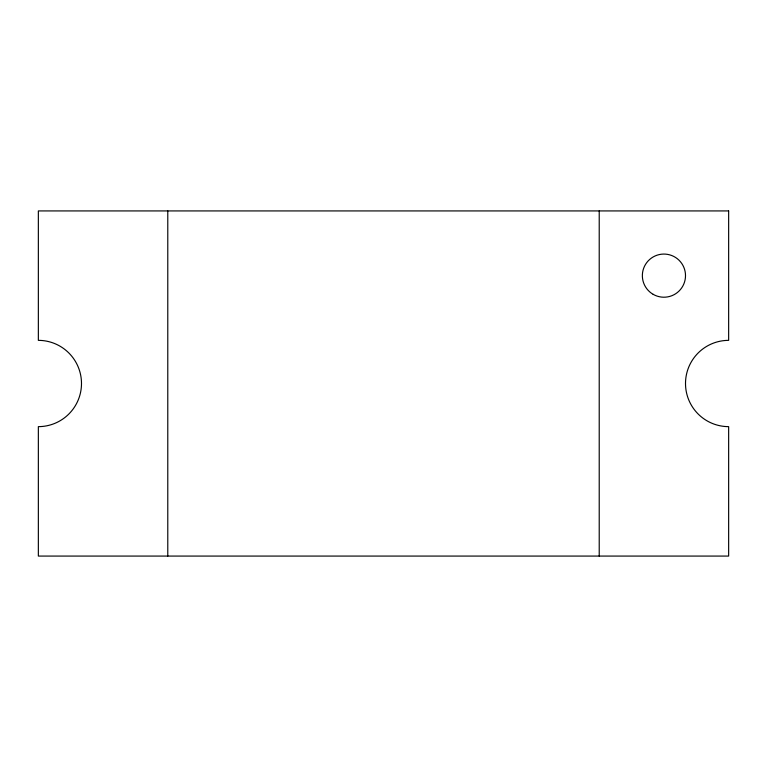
<?xml version="1.0" encoding="UTF-8"?>
<svg xmlns="http://www.w3.org/2000/svg" width="767" height="767" viewBox="0 0 767 767"><rect width="100%" height="100%" fill="white"/><g stroke="black" fill="none" stroke-linecap="round" stroke-linejoin="round"><path stroke-width="1.15" d="M599.219 210.925L599.219 556.075M167.781 210.925L167.781 556.075M728.65 210.925L38.35 210.925L38.35 340.356A43.144 43.144 0 0 1 81.494 383.5A43.144 43.144 0 0 1 38.35 426.644L38.35 556.075L728.65 556.075L728.65 426.644A43.144 43.144 0 0 1 685.506 383.5A43.144 43.144 0 0 1 728.65 340.356L728.65 210.925M653.148 294.327A21.572 21.572 0 0 0 685.506 275.641A21.572 21.572 0 0 0 653.148 256.955A21.572 21.572 0 0 0 653.148 294.327"/></g></svg>
